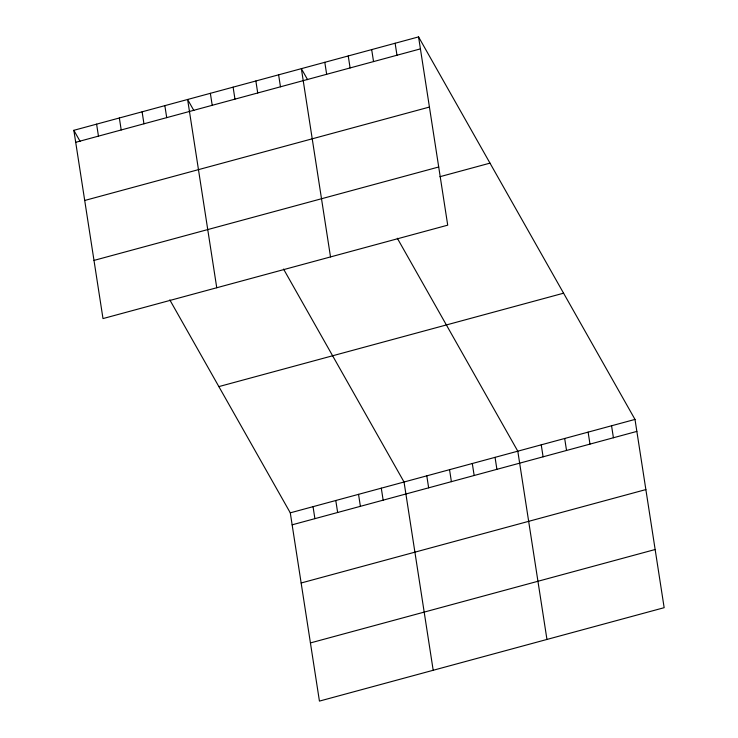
<?xml version="1.0" encoding="UTF-8"?>
<svg xmlns="http://www.w3.org/2000/svg" width="738" height="738" viewBox="0 0 738 738"><rect width="100%" height="100%" fill="white"/><g stroke="black" fill="none" stroke-linecap="round" stroke-linejoin="round"><path stroke-width="1.11" d="M418.566 36.9L447.717 225.164L102.997 318.576L73.846 130.312L418.566 36.9L635.003 419.424L664.154 607.688L319.434 701.1L290.283 512.836L169.805 299.896M75.71 142.296L420.42 48.883M84.713 200.468L429.433 107.056M93.994 260.403L438.704 166.991M439.913 176.705L489.995 163.135M218.863 386.601L563.583 293.189M290.283 512.836L635.003 419.424M292.147 524.819L636.857 431.407M301.15 582.992L645.87 489.58M310.43 642.927L655.141 549.515M307.598 79.676L301.362 68.662L330.513 256.925M397.321 238.245L517.799 451.176L546.95 639.449M193.845 110.506L187.609 99.482L216.751 287.755M283.558 269.075L404.046 482.006L433.188 670.27M73.846 130.312L80.082 141.336M611.562 425.771L613.416 437.754M588.121 432.127L589.976 444.11M564.681 438.473L566.535 450.466M541.24 444.829L543.094 456.813M495.05 457.348L496.905 469.331M472.302 463.51L474.156 475.493M395.125 43.256L396.979 55.239M449.543 469.672L451.398 481.665M371.684 49.603L373.539 61.586M426.795 475.844L428.649 487.827M348.244 55.959L350.098 67.942M324.803 62.306L326.657 74.298M381.297 488.169L383.151 500.161M358.539 494.34L360.393 506.323M278.613 74.824L280.468 86.807M335.79 500.502L337.644 512.486M255.865 80.986L257.719 92.979M313.041 506.665L314.895 518.657M233.107 87.158L234.961 99.141M210.358 93.32L212.212 105.303M164.851 105.654L166.714 117.637M142.102 111.816L143.956 123.799M119.353 117.979L121.207 129.971M96.604 124.15L98.458 136.133"/></g></svg>
